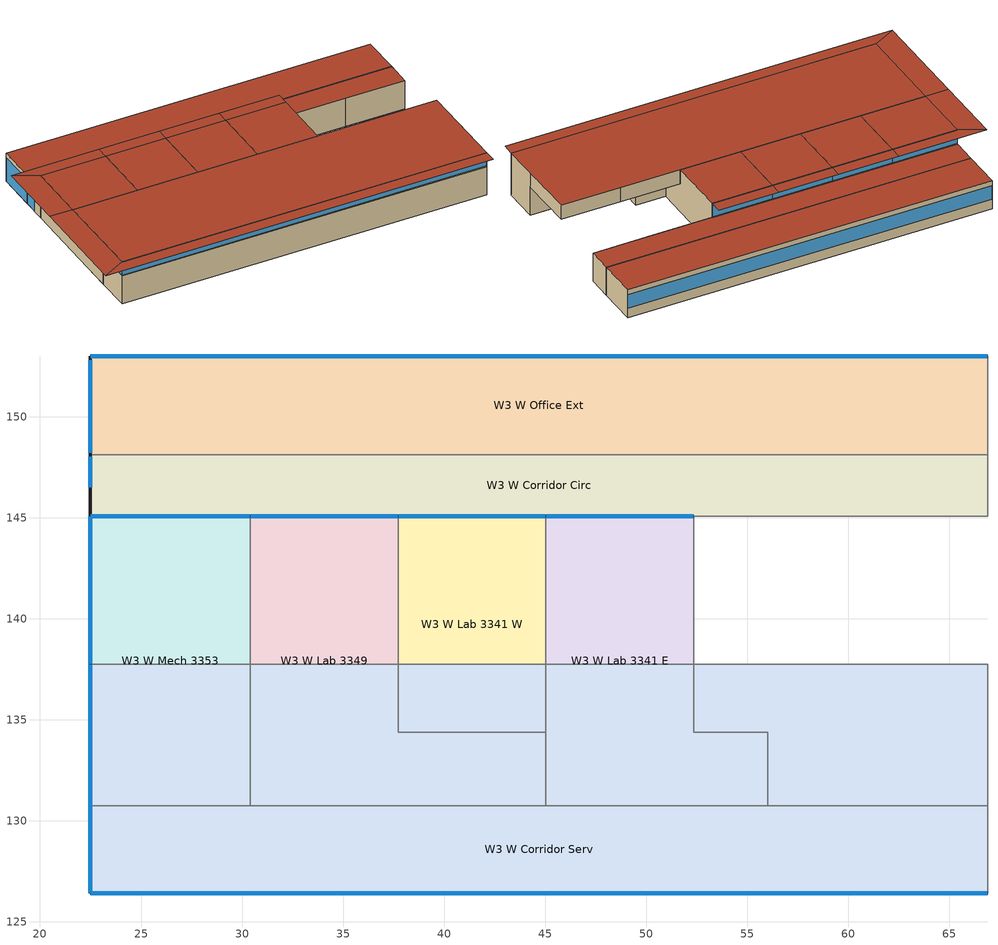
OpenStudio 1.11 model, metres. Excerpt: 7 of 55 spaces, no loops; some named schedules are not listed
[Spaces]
W3 W Corridor Serv
 floor ground: 66.9,130.74 66.9,126.42 22.48,126.42 22.48,130.74 z0
 floor to W3 W Lab 3341 W: 45.04,137.76 45.04,134.4 37.72,134.4 37.72,137.76 z3.66
 floor to W3 W Mech 3353: 30.41,137.76 30.41,130.74 22.48,130.74 22.48,137.76 z3.66
 floor to W3 W Lab 3341 E: 52.35,137.76 52.35,134.4 56.01,134.4 56.01,130.74 45.04,130.74 45.04,137.76 z3.66
 floor to W3 W Lab 3333: 66.9,137.76 66.9,130.74 59.67,130.74 59.67,137.76 z3.66
 floor to W3 W Lab 3337: 59.67,137.76 59.67,134.4 52.35,134.4 52.35,137.76 z3.66
 floor to W3 W Lab 3349: 37.72,137.76 37.72,134.4 45.04,134.4 45.04,130.74 30.41,130.74 30.41,137.76 z3.66
 floor to W3 W IDF 3335E: 59.67,134.4 59.67,130.74 56.01,130.74 56.01,134.4 z3.66
 wall outside: 22.48,137.76 22.48,126.42 66.9,126.42 z3.66:5.49; 22.48,130.74 22.48,126.42 66.9,126.42 z0:3.66
 wall to W3 W Lab 3333: 66.9,130.74 59.67,130.74 z0:3.66; 66.9,137.76 59.67,137.76 z3.66:5.49
 wall to W3 E Corridor Serv: 66.9,126.42 66.9,130.74 z0:5.49; 66.9,130.74 66.9,137.76 z3.66:5.49
 wall to W3 W Mech 3353: 30.41,130.74 22.48,130.74 z0:3.66; 30.41,137.76 22.48,137.76 z3.66:5.49
 wall to W3 W Lab 3341 E: 56.01,130.74 45.04,130.74 z0:3.66; 52.35,137.76 45.04,137.76 z3.66:5.49
 wall to W3 W Lab 3337: 59.67,137.76 52.35,137.76 z3.66:5.49
 wall to W3 W Lab 3341 W: 45.04,137.76 37.72,137.76 z3.66:5.49
 wall to W3 W Lab 3349: 37.72,137.76 30.41,137.76 z3.66:5.49; 45.04,130.74 30.41,130.74 z0:3.66
 wall to W3 W IDF 3335E: 59.67,130.74 56.01,130.74 z0:3.66
 window: 22.51,126.42 66.87,126.42 z3.76:5.13; 22.48,137.74 22.48,126.45 z3.76:5.14
 roof outside: 66.9,126.42 66.9,137.76 22.48,137.76 22.48,126.42 z5.49; 66.9,124.95 66.9,126.42 22.48,126.42 19.66,124.95 z5.49; 19.66,124.95 22.48,126.42 22.48,137.76 19.66,137.76 z5.49
W3 W Lab 3349
 floor ground: 37.72,145.08 37.72,134.4 45.04,134.4 45.04,130.74 30.41,130.74 30.41,145.08 z0
 wall outside: 37.72,145.08 30.41,145.08 z3.66:5.49
 wall to W3 W Mech 3353: 30.41,145.08 30.41,137.76 z0:5.49; 30.41,137.76 30.41,130.74 z0:3.66
 wall to W3 W Corridor Circ: 37.72,145.08 30.41,145.08 z0:3.66
 wall to W3 W Lab 3341 W: 45.04,134.4 37.72,134.4 z0:3.66; 37.72,137.76,5.49 37.72,137.76,3.66 37.72,134.4,3.66 37.72,134.4,0 37.72,145.08,0 37.72,145.08,5.49
 wall to W3 W Lab 3341 E: 45.04,130.74 45.04,134.4 z0:3.66
 window: 37.7,145.08 30.43,145.08 z3.76:5.14
 roof outside: 37.72,137.76 37.72,145.08 30.41,145.08 30.41,137.76 z5.49; 37.72,145.08 37.72,146.55 30.41,146.55 30.41,145.08 z5.49
W3 W Lab 3341 E
 floor ground: 52.35,145.08 52.35,134.4 56.01,134.4 56.01,130.74 45.04,130.74 45.04,145.08 z0
 wall outside: 52.35,145.08 45.04,145.08 z3.66:5.49
 wall to W3 W Lab 3337: 56.01,134.4 52.35,134.4 z0:3.66; 52.35,137.76,5.49 52.35,137.76,3.66 52.35,134.4,3.66 52.35,134.4,0 52.35,145.08,0 52.35,145.08,5.49
 wall to W3 W IDF 3335E: 56.01,130.74 56.01,134.4 z0:3.66
 wall to W3 W Lab 3341 W: 45.04,145.08,5.49 45.04,145.08,0 45.04,134.4,0 45.04,134.4,3.66 45.04,137.76,3.66 45.04,137.76,5.49
 wall to W3 W Corridor Circ: 52.35,145.08 45.04,145.08 z0:3.66
 window: 52.33,145.08 45.06,145.08 z3.76:5.14
 roof outside: 52.35,137.76 52.35,145.08 45.04,145.08 45.04,137.76 z5.49; 52.35,145.08 52.35,146.55 45.04,146.55 45.04,145.08 z5.49
W3 W Lab 3341 W
 floor ground: 45.04,145.08 45.04,134.4 37.72,134.4 37.72,145.08 z0
 wall outside: 45.04,145.08 37.72,145.08 z3.66:5.49
 wall to W3 W Corridor Circ: 45.04,145.08 37.72,145.08 z0:3.66
 window: 45.01,145.08 37.75,145.08 z3.76:5.14
 roof outside: 45.04,137.76 45.04,145.08 37.72,145.08 37.72,137.76 z5.49; 45.04,145.08 45.04,146.55 37.72,146.55 37.72,145.08 z5.49
W3 W Mech 3353
 floor ground: 30.41,145.08 30.41,130.74 22.48,130.74 22.48,145.08 z0
 wall outside: 30.41,145.08 22.48,145.08 22.48,137.76 z3.66:5.49; 22.48,145.08 22.48,130.74 z0:3.66
 wall to W3 W Corridor Circ: 30.41,145.08 22.48,145.08 z0:3.66
 window: 30.38,145.08 22.51,145.08 / 22.48,145.05 22.48,137.79 z3.76:5.14
 roof outside: 30.41,137.76 30.41,145.08 22.48,145.08 22.48,137.76 z5.49; 30.41,145.08 30.41,146.55 19.66,146.55 22.48,145.08 z5.49; 22.48,137.76 22.48,145.08 19.66,146.55 19.66,137.76 z5.49
W3 W Corridor Circ
 floor ground: 66.9,148.13 66.9,145.08 22.48,145.08 22.48,148.13 z0
 wall outside: 22.48,148.13 22.48,145.08 z0:3.66
 wall to W3 W Office Ext: 66.9,148.13 22.48,148.13 z0:3.66
 wall to W3 E Corridor Circ: 66.9,145.08 66.9,148.13 z0:3.66
 wall to W3 W Lab 3333: 59.67,145.08 66.9,145.08 z0:3.66
 wall to W3 W Lab 3337: 52.35,145.08 59.67,145.08 z0:3.66
 window: 22.48,148.02 22.48,146.5 z0.1:3.15
 roof outside: 66.9,145.08 66.9,148.13 22.48,148.13 22.48,145.08 z3.66
W3 W Office Ext
 floor ground: 66.9,153 66.9,148.13 22.48,148.13 22.48,153 z0
 wall outside: 66.9,153 22.48,153 22.48,148.13 z0:3.66
 wall to W3 E Office Ext: 66.9,148.13 66.9,153 z0:3.66
 window: 66.87,153 22.51,153 z1.25:2.98; 22.48,152.78 22.48,148.21 z0.09:3.14
 roof outside: 66.9,148.13 66.9,153 22.48,153 22.48,148.13 z3.66
[Building]
14038 NIST Building 1 Wings 3 and 6: North Axis {deg}=38.5; Nominal Floor to Floor Height {m}=3; Default Construction Set=90.1-2007 - CZ5 - Office; Default Schedule Set=90.1-2007 - Office - ClosedOffice Schedule Set
[ClimateZones]
Climate Zone Institution Name 1=ASHRAE; Climate Zone Document Name 1=ANSI/ASHRAE Standard 169; Climate Zone Document Year 1=2006; Climate Zone Value 1=5B; Climate Zone Institution Name 2=CEC; Climate Zone Document Name 2=California Climate Zone Descriptions; Climate Zone Document Year 2=1995
[Site]
Denver Intl Ap: Latitude {deg}=39.83; Longitude {deg}=-104.65; Time Zone {hr}=-7; Elevation {m}=1650
[SizingPeriod:DesignDay] Barometric Pressure {Pa}=83011; Sky Clearness=0; Rain Indicator=0; Snow Indicator=0; Day of Month=21; Daylight Saving Time Indicator=0; Dry-Bulb Temperature Range Modifier Type=DefaultMultipliers
Name | Maximum Dry-Bulb Temperature {C} | Daily Dry-Bulb Temperature Range {deltaC} | Humidity Indicating Conditions at Maximum Dry-Bulb | Wind Speed {m/s} | Wind Direction {deg} | Month | Day Type | Humidity Indicating Type | Solar Model Indicator | ASHRAE Taub | ASHRAE Taud
Denver Intl Ap Ann Hum_n 99.6% Condns DP=>MCDB | -11.7 | 0 | -21.5 | 3.3 | 160 | 12 | WinterDesignDay | Dewpoint | ASHRAEClearSky
Denver Intl Ap Ann Htg Wind 99.6% Condns WS=>MCDB | 1.8 | 0 | 1.8 | 14.1 | 160 | 12 | WinterDesignDay | Wetbulb | ASHRAEClearSky
Denver Intl Ap Ann Clg .4% Condns WB=>MDB | 27.3 | 15.2 | 18.3 | 4.2 | 80 | 7 | SummerDesignDay | Wetbulb | ASHRAETau | 0.424 | 2.012
Denver Intl Ap Ann Clg .4% Condns Enth=>MDB | 27 | 15.2 | 58300 | 4.2 | 80 | 7 | SummerDesignDay | Enthalpy | ASHRAETau | 0.424 | 2.012
[Construction]
ExtSlabCarpet 4in ClimateZone 1-8: MAT-CC05 4 HW CONCRETE, CP02 CARPET PAD
Interior Floor: F16 Acoustic tile, F05 Ceiling air space resistance, M11 100mm lightweight concrete
Interior Wall: G01a 19mm gypsum board, F04 Wall air space resistance, G01a 19mm gypsum board
Interior Ceiling: M11 100mm lightweight concrete, F05 Ceiling air space resistance, F16 Acoustic tile
Exterior Door: F08 Metal surface, I01 25mm insulation board
Interior Window: Clear 3mm
Interior Door; Interior Partition: G05 25mm wood
ASHRAE 90.1-2007 ExtWall Mass ClimateZone 5: 1IN Stucco, 8IN CONCRETE HW RefBldg, Mass Wall Insulation R-8.72 IP, 1/2IN Gypsum
ASHRAE 90.1-2007 ExtRoof IEAD ClimateZone 2-8: Roof Membrane, IEAD Roof Insulation R-19.72 IP, Metal Decking
ASHRAE 90.1-2007 ExtWindow Metal ClimateZone 4-6: Fixed Window 3.12/0.40/0.31
14038 Office Wall: F08 Metal surface, 14038 Office Wall Rigid Insulation, 1/2IN Gypsum, 14038 Office Wall Stud/Batt, 14038 Office Wall Mass/Insul, 1/2IN Gypsum
14038 Roof: Roof Membrane, 14038 Roof Insulation, 14038 Roof Mass
14038 Ext Fixed Window: Fixed Window GL-1
14038 Service Wall: 14038 Service Wall Concrete, 14038 Service Wall Insulation
[Material] Thermal Absorptance=0.9
Name | Roughness | Thickness {m} | Conductivity {W/m-K} | Density {kg/m3} | Specific Heat {J/kg-K} | Solar Absorptance | Visible Absorptance
MAT-CC05 4 HW CONCRETE | Rough | 0.1016 | 1.311 | 2240 | 836.8 | 0.85 | 0.85
1IN Stucco | Smooth | 0.0253 | 0.6918 | 1858 | 837 | 0.92 | 0.92
1/2IN Gypsum | Smooth | 0.0127 | 0.16 | 784.9 | 830 | 0.4 | 0.4
Roof Membrane | VeryRough | 0.0095 | 0.16 | 1121.29 | 1460 | 0.7 | 0.7
Metal Decking | MediumSmooth | 0.0015 | 45.006 | 7680 | 418.4 | 0.6 | 0.6
F16 Acoustic tile | MediumSmooth | 0.0191 | 0.06 | 368 | 590 | 0.3 | 0.3
M11 100mm lightweight concrete | MediumRough | 0.1016 | 0.53 | 1280 | 840 | 0.5 | 0.5
G01a 19mm gypsum board | MediumSmooth | 0.019 | 0.16 | 800 | 1090 | 0.4 | 0.4
F08 Metal surface | Smooth | 0.0008 | 45.28 | 7824 | 500 | 0.7 | 0.7
I01 25mm insulation board | MediumRough | 0.0254 | 0.03 | 43 | 1210 | 0.6 | 0.6
G05 25mm wood | MediumSmooth | 0.0254 | 0.15 | 608 | 1630 | 0.5 | 0.5
8IN CONCRETE HW RefBldg | Rough | 0.2032 | 1.311 | 2240 | 836.8 | 0.7 | 0.7
Mass Wall Insulation R-8.72 IP | MediumRough | 0.075271 | 0.049 | 265 | 836.8 | 0.7 | 0.7
IEAD Roof Insulation R-19.72 IP | MediumRough | 0.170137 | 0.049 | 265 | 836.8 | 0.7 | 0.7
14038 Office Wall Rigid Insulation | MediumRough | 0.0762 | 0.0288456 | 43 | 1210 | 0.6 | 0.6
14038 Office Wall Stud/Batt | MediumRough | 0.2032 | 0.148555 | 91 | 837 | 0.5 | 0.5
14038 Office Wall Mass/Insul | MediumRough | 0.2032 | 0.288456 | 2243 | 837 | 0.65 | 0.65
14038 Roof Insulation | MediumRough | 0.127 | 0.03 | 43 | 1210 | 0.6 | 0.6
14038 Roof Mass | MediumRough | 0.1524 | 1.7296 | 2243 | 837 | 0.65 | 0.65
14038 Service Wall Concrete | MediumRough | 0.2286 | 1.7296 | 2243 | 837 | 0.65 | 0.65
14038 Service Wall Insulation | MediumRough | 0.0762 | 0.03 | 43 | 1210 | 0.6 | 0.6
[Material:NoMass]
CP02 CARPET PAD: Roughness=Smooth; Thermal Resistance {m2-K/W}=0.1; Thermal Absorptance=0.9; Solar Absorptance=0.8; Visible Absorptance=0.8
[Material:AirGap]
Name | Thermal Resistance {m2-K/W}
F05 Ceiling air space resistance | 0.18
F04 Wall air space resistance | 0.15
[WindowMaterial:Glazing]
Clear 3mm: Optical Data Type=SpectralAverage; Thickness {m}=0.003; Solar Transmittance at Normal Incidence=0.837; Front Side Solar Reflectance at Normal Incidence=0.075; Back Side Solar Reflectance at Normal Incidence=0; Visible Transmittance at Normal Incidence=0.898; Front Side Visible Reflectance at Normal Incidence=0.081; Back Side Visible Reflectance at Normal Incidence=0; Infrared Transmittance at Normal Incidence=0; Front Side Infrared Hemispherical Emissivity=0.84; Back Side Infrared Hemispherical Emissivity=0.84; Conductivity {W/m-K}=0.9; Dirt Correction Factor for Solar and Visible Transmittance=1; Solar Diffusing=No
[DefaultConstructionSet] Interior Partition Construction=Interior Partition
Name | Default Exterior Surface Constructions | Default Interior Surface Constructions | Default Ground Contact Surface Constructions | Default Exterior SubSurface Constructions | Default Interior SubSurface Constructions
90.1-2007 - CZ5 - Office | Default Surface Constructions 43 | Default Surface Constructions 44 | Default Surface Constructions 45 | Default Sub Surface Constructions 29 | Default Sub Surface Constructions 30
14038 Construction Set | Default Surface Constructions 49 | Default Surface Constructions 53 | Default Surface Constructions 54 | Default Sub Surface Constructions 35 | Default Sub Surface Constructions 36
14038 Construction Set Service Corridor | Default Surface Constructions 52 | Default Surface Constructions 50 | Default Surface Constructions 51 | Default Sub Surface Constructions 33 | Default Sub Surface Constructions 34
[WindowMaterial:SimpleGlazingSystem]
Name | U-Factor {W/m2-K} | Solar Heat Gain Coefficient | Visible Transmittance
Fixed Window 3.12/0.40/0.31 | 3.12304 | 0.4 | 0.31
Fixed Window GL-1 | 2.50411 | 0.22 | 0.357
[DefaultSurfaceConstructions]
Name | Floor Construction | Wall Construction | Roof Ceiling Construction
Default Surface Constructions 43 | ExtSlabCarpet 4in ClimateZone 1-8 | ASHRAE 90.1-2007 ExtWall Mass ClimateZone 5 | ASHRAE 90.1-2007 ExtRoof IEAD ClimateZone 2-8
Default Surface Constructions 44; Default Surface Constructions 50; Default Surface Constructions 53 | Interior Floor | Interior Wall | Interior Ceiling
Default Surface Constructions 45; Default Surface Constructions 51; Default Surface Constructions 54 | ExtSlabCarpet 4in ClimateZone 1-8 | ExtSlabCarpet 4in ClimateZone 1-8 | ExtSlabCarpet 4in ClimateZone 1-8
Default Surface Constructions 49 | ExtSlabCarpet 4in ClimateZone 1-8 | 14038 Office Wall | 14038 Roof
Default Surface Constructions 52 | ExtSlabCarpet 4in ClimateZone 1-8 | 14038 Service Wall | 14038 Roof
[DefaultSubSurfaceConstructions]
Name | Fixed Window Construction | Operable Window Construction | Door Construction | Tubular Daylight Dome Construction | Tubular Daylight Diffuser Construction
Default Sub Surface Constructions 29 | ASHRAE 90.1-2007 ExtWindow Metal ClimateZone 4-6 | ASHRAE 90.1-2007 ExtWindow Metal ClimateZone 4-6 | Exterior Door | Interior Window | Interior Window
Default Sub Surface Constructions 30; Default Sub Surface Constructions 34; Default Sub Surface Constructions 36 | Interior Window | Interior Window | Interior Door
Default Sub Surface Constructions 33; Default Sub Surface Constructions 35 | 14038 Ext Fixed Window | ASHRAE 90.1-2007 ExtWindow Metal ClimateZone 4-6 | Exterior Door | Interior Window | Interior Window
[DesignSpecification:OutdoorAir] Outdoor Air Method=Sum
Name | Outdoor Air Flow per Person {m3/s-person} | Outdoor Air Flow per Floor Area {m3/s-m2}
90.1-2007 - Office - ClosedOffice Ventilation; 90.1-2007 - Office - OpenOffice Ventilation | 0.00235974 | 0.0003048
90.1-2007 - Office - Corridor Ventilation |  | 0.0003048
90.1-2007 - Office - Elec/MechRoom Ventilation |  | 0.0006096
[ThermostatSetpoint:DualSetpoint] Heating Setpoint Temperature Schedule=Setpoint Heating; Cooling Setpoint Temperature Schedule=Setpoint Cooling
Thermostat Setpoint Dual Setpoint 8; Thermostat Setpoint Dual Setpoint 9; Thermostat Setpoint Dual Setpoint 11; Thermostat Setpoint Dual Setpoint 12; Thermostat Setpoint Dual Setpoint 13; Thermostat Setpoint Dual Setpoint 14
[BuildingStory]
Level 3: Nominal Z Coordinate {m}=0; Nominal Floor to Floor Height {m}=3.6576
[Space] Building Story=Level 3
Name | Space Type | Default Construction Set | Thermal Zone
W3 W Corridor Serv | 90.1-2007 - Office - Elec/MechRoom | 14038 Construction Set Service Corridor | W3 W FC-3-4
W3 W Lab 3349 | 90.1-2007 - Office - OpenOffice LAB |  | W3 W FC-3349
W3 W Lab 3341 E | 90.1-2007 - Office - OpenOffice LAB |  | W3 W FC-3341
W3 W Lab 3341 W | 90.1-2007 - Office - ClosedOffice |  | W3 W FC-3345
W3 W Mech 3353 | 90.1-2007 - Office - Elec/MechRoom |  | W3 W FC-3353
W3 W Corridor Circ | 90.1-2007 - Office - Corridor |  | W3 W FC-3-2
W3 W Office Ext | 90.1-2007 - Office - ClosedOffice |  | W3 W FC-3-2
[ThermalZone] Use Ideal Air Loads=No
Name | Multiplier | Thermostat
W3 W FC-3345 | 1 | Thermostat Setpoint Dual Setpoint 11
W3 W FC-3341 |  | Thermostat Setpoint Dual Setpoint 12
W3 W FC-3349 | 1 | Thermostat Setpoint Dual Setpoint 13
W3 W FC-3-4 |  | Thermostat Setpoint Dual Setpoint 9
W3 W FC-3353 |  | Thermostat Setpoint Dual Setpoint 14
W3 W FC-3-2 |  | Thermostat Setpoint Dual Setpoint 8
[Sizing:Zone]
Unconditioned: Zone Cooling Design Supply Air Temperature Input Method=SupplyAirTemperature; Zone Cooling Design Supply Air Temperature {C}=11.1111; Zone Cooling Design Supply Air Temperature Difference {deltaC}=11.11; Zone Heating Design Supply Air Temperature Input Method=SupplyAirTemperature; Zone Heating Design Supply Air Temperature {C}=31.1111; Zone Heating Design Supply Air Temperature Difference {deltaC}=11.11; Zone Cooling Design Supply Air Humidity Ratio {kg-H2O/kg-air}=0.0085; Zone Heating Design Supply Air Humidity Ratio {kg-H2O/kg-air}=0.008; Heating Design Air Flow Method=DesignDay; Account for Dedicated Outdoor Air System=No; Dedicated Outdoor Air System Control Strategy=NeutralSupplyAir; Dedicated Outdoor Air Low Setpoint Temperature for Design {C}=Autosize; Dedicated Outdoor Air High Setpoint Temperature for Design {C}=Autosize
[DefaultScheduleSet] Lighting Schedule=Office Bldg Light; Electric Equipment Schedule=Medium Office Bldg Equip; Infiltration Schedule=Medium Office Infil Quarter On
Name | Number of People Schedule | People Activity Level Schedule
90.1-2007 - Office - ClosedOffice Schedule Set; 90.1-2007 - Office - Corridor Schedule Set; 90.1-2007 - Office - OpenOffice Schedule Set | Medium Office Bldg Occ | Medium Office Activity
90.1-2007 - Office - Elec/MechRoom Schedule Set
[Lights:Definition] Design Level Calculation Method=Watts/Area; Watts per Space Floor Area {W/m2}=13.3472
Name | Fraction Radiant
90.1-2007 - Office - ClosedOffice Lights Definition; 90.1-2007 - Office - Corridor Lights Definition; 90.1-2007 - Office - Elec/MechRoom Lights Definition
Laboratory 90.1-2007 | 0
[ElectricEquipment:Definition] Design Level Calculation Method=Watts/Area
Name | Watts per Space Floor Area {W/m2}
90.1-2007 - Office - ClosedOffice Electric Equipment Definition | 6.8889
90.1-2007 - Office - Corridor Electric Equipment Definition | 1.72223
90.1-2007 - Office - Elec/MechRoom Electric Equipment Definition | 2.90626
90.1-2007 - Office - OpenOffice Electric Equipment Definition LABS | 21.5278
[SpaceType] Default Construction Set=14038 Construction Set; Standards Building Type=Office
Name | Default Schedule Set | Design Specification Outdoor Air Object | Standards Space Type
90.1-2007 - Office - ClosedOffice | 90.1-2007 - Office - ClosedOffice Schedule Set | 90.1-2007 - Office - ClosedOffice Ventilation | ClosedOffice
90.1-2007 - Office - Corridor | 90.1-2007 - Office - Corridor Schedule Set | 90.1-2007 - Office - Corridor Ventilation | Corridor
90.1-2007 - Office - Elec/MechRoom | 90.1-2007 - Office - Elec/MechRoom Schedule Set | 90.1-2007 - Office - Elec/MechRoom Ventilation | Elec/MechRoom
90.1-2007 - Office - OpenOffice LAB | 90.1-2007 - Office - OpenOffice Schedule Set | 90.1-2007 - Office - OpenOffice Ventilation | OpenOffice
[People]
Name | People Definition | Space or SpaceType
90.1-2007 - Office - Corridor People | 90.1-2007 - Office - Corridor People Definition | 90.1-2007 - Office - Corridor
90.1-2007 - Office - OpenOffice People | 90.1-2007 - Office - OpenOffice People Definition | 90.1-2007 - Office - OpenOffice LAB
90.1-2007 - Office - ClosedOffice People | 90.1-2007 - Office - ClosedOffice People Definition | 90.1-2007 - Office - ClosedOffice
[People:Definition] Number of People Calculation Method=People/Area; People per Space Floor Area {person/m2}=0.0162785; Fraction Radiant=0.3
90.1-2007 - Office - Corridor People Definition; 90.1-2007 - Office - OpenOffice People Definition; 90.1-2007 - Office - ClosedOffice People Definition
[Lights]
Name | Lights Definition | Space or SpaceType
90.1-2007 - Office - ClosedOffice Lights | 90.1-2007 - Office - ClosedOffice Lights Definition | 90.1-2007 - Office - ClosedOffice
90.1-2007 - Office - Corridor Lights | 90.1-2007 - Office - Corridor Lights Definition | 90.1-2007 - Office - Corridor
90.1-2007 - Office - Elec/MechRoom Lights | 90.1-2007 - Office - Elec/MechRoom Lights Definition | 90.1-2007 - Office - Elec/MechRoom
90.1-2007 - Office - OpenOffice Lights | Laboratory 90.1-2007 | 90.1-2007 - Office - OpenOffice LAB
[ElectricEquipment]
Name | Electric Equipment Definition | Space or SpaceType
90.1-2007 - Office - ClosedOffice Electric Equipment | 90.1-2007 - Office - ClosedOffice Electric Equipment Definition | 90.1-2007 - Office - ClosedOffice
90.1-2007 - Office - Corridor Electric Equipment | 90.1-2007 - Office - Corridor Electric Equipment Definition | 90.1-2007 - Office - Corridor
90.1-2007 - Office - Elec/MechRoom Electric Equipment | 90.1-2007 - Office - Elec/MechRoom Electric Equipment Definition | 90.1-2007 - Office - Elec/MechRoom
90.1-2007 - Office - OpenOffice Electric Equipment | 90.1-2007 - Office - OpenOffice Electric Equipment Definition LABS | 90.1-2007 - Office - OpenOffice LAB
[SpaceInfiltration:DesignFlowRate] Design Flow Rate Calculation Method=Flow/ExteriorArea; Flow per Exterior Surface Area {m3/s-m2}=0.000226568
Name | Space or SpaceType
90.1-2007 - Office - ClosedOffice Infiltration | 90.1-2007 - Office - ClosedOffice
90.1-2007 - Office - Corridor Infiltration | 90.1-2007 - Office - Corridor
90.1-2007 - Office - Elec/MechRoom Infiltration | 90.1-2007 - Office - Elec/MechRoom
90.1-2007 - Office - OpenOffice Infiltration | 90.1-2007 - Office - OpenOffice LAB
[HeatExchanger:AirToAir:SensibleAndLatent] Availability Schedule=Always On Discrete 1; Sensible Effectiveness at 100% Heating Air Flow=0.76; Latent Effectiveness at 100% Heating Air Flow=0; Sensible Effectiveness at 75% Heating Air Flow=0.81; Latent Effectiveness at 75% Heating Air Flow=0; Sensible Effectiveness at 100% Cooling Air Flow=0.76; Latent Effectiveness at 100% Cooling Air Flow=0; Sensible Effectiveness at 75% Cooling Air Flow=0.81; Latent Effectiveness at 75% Cooling Air Flow=0; Nominal Electric Power {W}=0; Supply Air Outlet Temperature Control=Yes; Heat Exchanger Type=Plate; Frost Control Type=None; Threshold Temperature {C}=1.7; Economizer Lockout=Yes
Name | Nominal Supply Air Flow Rate {m3/s}
Heat Exchanger Air To Air Sensible and Latent AHU 3-1 | 9.43895
Heat Exchanger Air To Air Sensible And Latent AH 6-1 | 11.3267
[Fan:ZoneExhaust] Fan Efficiency=0.6; Pressure Rise {Pa}=0; Maximum Flow Rate {m3/s}=0.755116; System Availability Manager Coupling Mode=Decoupled
Fan Zone Exhaust EF-6-6 Anechoic; Fan Zone Exhaust EF-6-7 Anechoic
[Fan:VariableVolume] Availability Schedule=Always On Discrete; Fan Efficiency=0.6045; Fan Power Minimum Flow Rate Input Method=FixedFlowRate; Fan Power Minimum Flow Fraction=0; Fan Power Minimum Air Flow Rate {m3/s}=0.943895; Motor Efficiency=0.93; Motor In Airstream Fraction=1; Fan Power Coefficient 1=0.0013; Fan Power Coefficient 2=0.147; Fan Power Coefficient 3=0.9506; Fan Power Coefficient 4=-0.0998; Fan Power Coefficient 5=0
Name | Pressure Rise {Pa} | Maximum Flow Rate {m3/s}
Fan Variable Volume EF 3 | 538.032 | 7.55116
Fan Variable Volume EF 6 | 547.996 | 9.43895
[Exterior:Lights:Definition]
Exterior Lights Definition 1: Design Level {W}=7924
[Exterior:Lights]
Exterior Lights 1: Exterior Lights Definition=Exterior Lights Definition 1; Schedule=Always On Discrete; Control Option=AstronomicalClock
[Schedule:Ruleset]
Name | Default Day Schedule | Summer Design Day Schedule | Winter Design Day Schedule
Office Bldg Light | Office Bldg Light Default Schedule | Office Bldg Light Summer Design Day | Office Bldg Light Winter Design Day
Medium Office Bldg Occ | Medium Office Bldg Occ Default Schedule | Medium Office Bldg Occ Summer Design Day | Medium Office Bldg Occ Winter Design Day
Medium Office Activity | Medium Office Activity Default Schedule | Medium Office Activity Summer Design Day | Medium Office Activity Winter Design Day
